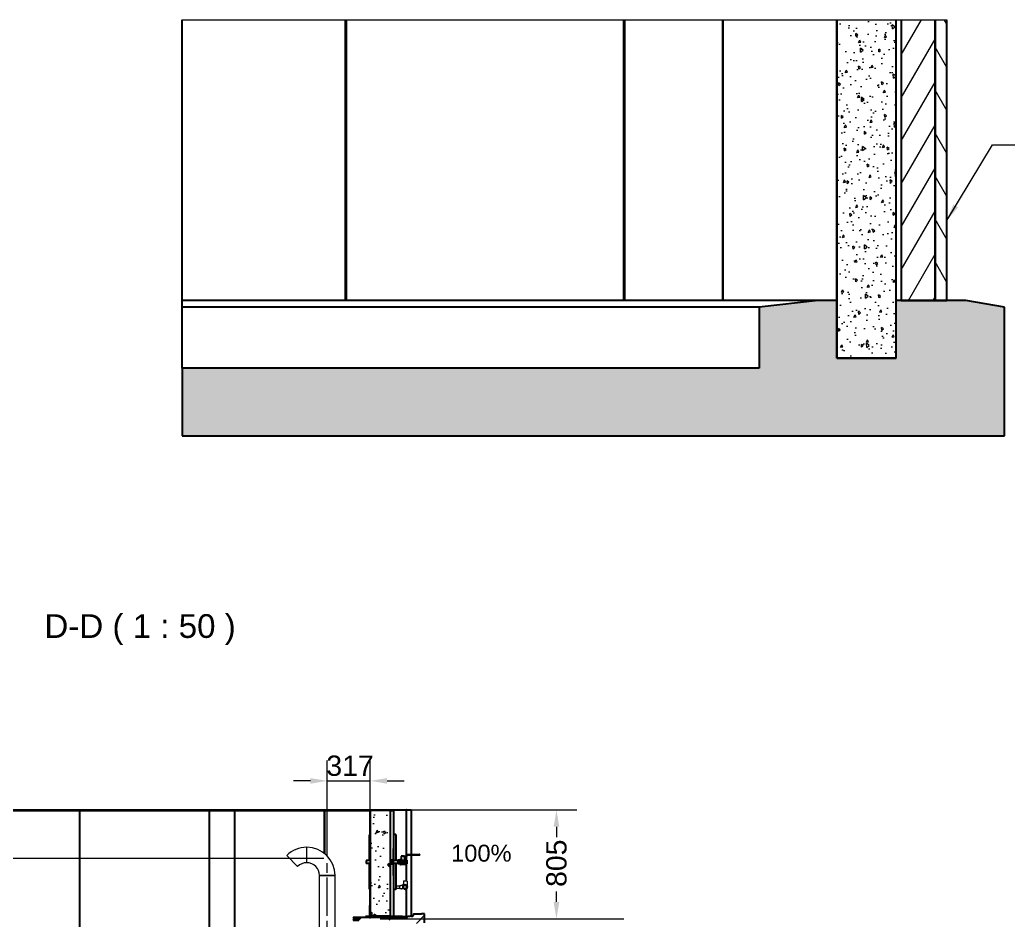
# Model space of a CAD drawing. Header units: millimetres. Extents: x -4172 to 126100, y -2 to 142133.
# Drawn here: x 14380 to 28976, y 23876 to 37175 of the extents above; entities that cross this region are included whole.
import ezdxf

# ---------------------------------------------------------------- set-up
doc = ezdxf.new("R2010")
doc.units = ezdxf.units.MM
doc.header["$LTSCALE"] = 100
doc.linetypes.add('CHAIN', pattern=[0.3543, 0.2362, -0.0295, 0.0591, -0.0295])
for name, color, linetype, lineweight in [('Centerline', 7, 'Continuous', 18), ('Dimension', 7, 'Continuous', 18), ('Hatch', 7, 'Continuous', 18), ('Sketch Geometry', 7, 'Continuous', 18), ('Symbol', 7, 'Continuous', 18), ('Visible', 7, 'Continuous', 25), ('Visible Narrow', 7, 'Continuous', 18)]:
    doc.layers.add(name, color=color, linetype=linetype, lineweight=lineweight)
doc.layers.add('P_Biomass (BM)', color=150, linetype='Continuous', lineweight=18, true_color=0x007fff)
doc.styles.add('Label Text', font='arial.ttf')
doc.styles.add('Note Text', font='arial.ttf')
doc.styles.add('Title', font='arial.ttf')
doc.dimstyles.new('Default - Method 2a$7', dxfattribs={"dimscale": 100, "dimtxt": 3, "dimasz": 2.5, "dimexe": 3, "dimexo": 0.5, "dimgap": 0.7, "dimtad": 0, "dimtoh": 1, "dimdec": 1, "dimrnd": 1e-08, "dimtxsty": 'Title', "dimcen": 0.09, "dimdle": 10, "dimclrd": 256, "dimclre": 256, "dimclrt": 7, "dimazin": 2, "dimtfac": 0.833333, "dimtdec": 1, "dimtmove": 0, "dimatfit": 3, "dimfxl": 1, "dimtolj": 1, "dimlwd": -1, "dimlwe": -1, "dimarcsym": 0})
doc.dimstyles.new('Default - Method 2b', dxfattribs={"dimscale": 100, "dimtxt": 3, "dimasz": 2.5, "dimexe": 3, "dimexo": 0.5, "dimgap": 0.7, "dimtad": 0, "dimtoh": 1, "dimdec": 1, "dimrnd": 1e-08, "dimtxsty": 'Title', "dimcen": 0.09, "dimdle": 10, "dimclrd": 256, "dimclre": 256, "dimclrt": 7, "dimadec": 0, "dimazin": 2, "dimtfac": 0.833333, "dimtdec": 1, "dimtmove": 0, "dimatfit": 3, "dimfxl": 1, "dimtolj": 1, "dimlwd": -1, "dimlwe": -1, "dimarcsym": 0})
pattern_1 = [(60, (0, 0), (-274.963, 158.75), [])]
pattern_2 = [(120.0002, (0, 0), (-274.9626, -158.7508), [])]

# ---------------------------------------------------------------- blocks, each defined once
blk = doc.blocks.new('*D62')
at = {"layer": 'Defpoints', "color": 0, "transparency": 16777216}
for p in [(19555, 25934), (18921, 24786), (19555, 23851)]:
    blk.add_point(p, dxfattribs=at)
at = {"layer": 'Dimension', "transparency": 16777216}
for p, q in [((18921, 24836), (18921, 26234)), ((19555, 23901), (19555, 26234)), ((18671, 25934), (18421, 25934)), ((18921, 25934), (19555, 25934)), ((19805, 25934), (20055, 25934))]:
    blk.add_line(p, q, dxfattribs=at)
for points in [[(18671, 25975), (18671, 25892), (18921, 25934)], [(19805, 25975), (19805, 25892), (19555, 25934)]]:
    blk.add_solid(points, dxfattribs=at)
at = {"layer": 'Dimension', "color": 7, "transparency": 16777216, "insert": (18907, 26004), "char_height": 300, "attachment_point": 7, "style": 'Title'}
blk.add_mtext('\\A1;317', dxfattribs=at)
blk = doc.blocks.new('*D96')
at = {"layer": 'Defpoints', "color": 0, "transparency": 16777216}
for p in [(9770, 24786), (18921, 24786), (18423, 14536)]:
    blk.add_point(p, dxfattribs=at)
at = {"layer": 'Dimension', "transparency": 16777216}
for p, q in [((18871, 24786), (9470, 24786)), ((9770, 24536), (9770, 20180)), ((9770, 14786), (9770, 19142)), ((18373, 14536), (9470, 14536))]:
    blk.add_line(p, q, dxfattribs=at)
for points in [[(9728, 24536), (9812, 24536), (9770, 24786)], [(9728, 14786), (9812, 14786), (9770, 14536)]]:
    blk.add_solid(points, dxfattribs=at)
at = {"layer": 'Dimension', "color": 7, "transparency": 16777216, "insert": (9923, 19212), "char_height": 300, "attachment_point": 7, "rotation": 90, "style": 'Title'}
blk.add_mtext('\\A1;5125', dxfattribs=at)
blk = doc.blocks.new('*D117')
at = {"layer": 'Defpoints', "color": 0, "transparency": 16777216}
for p in [(20087, 25506), (22305, 23896), (22305, 23896)]:
    blk.add_point(p, dxfattribs=at)
at = {"layer": 'Dimension', "transparency": 16777216}
for p, q in [((20137, 25506), (22605, 25506)), ((22305, 25256), (22305, 25104)), ((22305, 24146), (22305, 24298))]:
    blk.add_line(p, q, dxfattribs=at)
for points in [[(22263, 25256), (22347, 25256), (22305, 25506)], [(22263, 24146), (22347, 24146), (22305, 23896)]]:
    blk.add_solid(points, dxfattribs=at)
at = {"layer": 'Dimension', "color": 7, "transparency": 16777216, "insert": (22458, 24368), "char_height": 300, "attachment_point": 7, "rotation": 90, "style": 'Title'}
blk.add_mtext('\\A1;805', dxfattribs=at)

msp = doc.modelspace()

# ---------------------------------------------------------------- hatches: boundary and pattern name
at = {"layer": 'Hatch'}
h = msp.add_hatch(dxfattribs=at)
h.set_pattern_fill('AR-CONC', color=256, scale=53.832768, angle=45, style=0)
h.set_pattern_definition([(95, (0, 0), (296.9157, 249.1419), [40.3746, -444.1203]), (40, (0, 0), (-339.1422, 233.5094), [32.2997, -355.2963]), (145.4514, (24.74, 20.76), (-42.2265, 482.6513), [34.313, -377.4442]), (91.1842, (-76.13, 76.13), (469.2567, 343.245), [60.562, -666.1805]), (141.6356, (-37, 104.73), (-15.0194, 726.587), [51.47, -566.167]), (36.1842, (-76.13, 76.13), (-15.019, 726.587), [48.4495, -532.9444]), (66, (-19.03, 95.16), (380.4747, 73.9568), [40.3746, -444.1203]), (11, (-19.03, 95.16), (-183.413, 368.6513), [32.2997, -355.2963]), (116.4514, (12.67, 101.33), (197.0618, 442.608), [34.313, -377.4442]), (82.5, (0, 0), (-122.08905, 131.34647), [0, -350.9896, 0, -360.6795, 0, -356.6421]), (52.5, (0, 0), (-49.9961, 250.2736), [0, -205.6412, 0, -342.9147, 0, -135.9277]), (12.5, (-84.89, -84.89), (211.7879, 194.61663), [0, -134.5819, 0, -419.8956, 0, -557.1692]), (2.5, (-122.95, -122.95), (183.8873, 260.0983), [0, -174.9565, 0, -278.8537, 0, -395.6708])])
h.paths.add_polyline_path([(26446.04, 37174.67), (27321.04, 37174.67), (27321.04, 33028.72), (27321.04, 32178.72), (26446.04, 32178.72), (26446.04, 33028.72)])
h = msp.add_hatch(dxfattribs=at)
h.set_pattern_fill('ANSI31', color=256, scale=2540, angle=14.999978, style=0)
h.set_pattern_definition(pattern_1)
h.paths.add_polyline_path([(27396.57, 37174.67), (27896.57, 37174.67), (27896.57, 33028.72), (27396.57, 33028.72)])
h = msp.add_hatch(dxfattribs=at)
h.set_pattern_fill('ANSI31', color=256, scale=2540, angle=75.000175, style=0)
h.set_pattern_definition(pattern_2)
h.paths.add_polyline_path([(27896.57, 37174.67), (27896.57, 33028.72), (28029.84, 33028.72), (28036.62, 33028.72), (28066.11, 33028.72), (28068.37, 33028.72), (28071.57, 33028.72), (28071.57, 37174.67)])
h = msp.add_hatch(dxfattribs=at)
h.set_pattern_fill('AR-CONC', color=256, scale=53.832768, angle=135.00021, style=0)
h.set_pattern_definition([(185.0002, (0, 0), (-249.143, 296.9148), [40.3746, -444.1203]), (130.0002, (0, 0), (-233.508, -339.143), [32.2997, -355.2963]), (235.4517, (-20.76, 24.74), (-482.651, -42.2283), [34.313, -377.4442]), (181.1844, (-76.13, -76.13), (-343.247, 469.2554), [60.562, -666.1805]), (231.6358, (-104.73, -37), (-726.587, -15.022), [51.47, -566.167]), (126.1844, (-76.13, -76.13), (-726.587, -15.022), [48.4495, -532.9444]), (156.0002, (-95.16, -19.03), (-73.9582, 380.4744), [40.3746, -444.1203]), (101.0002, (-95.16, -19.03), (-368.6507, -183.4142), [32.2997, -355.2963]), (206.4517, (-101.33, 12.67), (-442.609, 197.0602), [34.313, -377.4442]), (172.5002, (0, 0), (-131.34602, -122.08953), [0, -350.9896, 0, -360.6795, 0, -356.6421]), (142.5002, (0, 0), (-250.27344, -49.997), [0, -205.6412, 0, -342.9147, 0, -135.9277]), (102.5002, (84.89, -84.89), (-194.6174, 211.78718), [0, -134.5819, 0, -419.8956, 0, -557.1692]), (92.5002, (122.95, -122.95), (-260.099, 183.8864), [0, -174.9565, 0, -278.8537, 0, -395.6708])])
h.paths.add_polyline_path([(16780.54, 32028.72), (16780.54, 31028.72), (28921.57, 31028.72), (28921.57, 32928.72), (28351.59, 33028.72), (28071.57, 33028.72), (27896.57, 33028.72), (27396.57, 33028.72), (27321.04, 33028.72), (27321.04, 32178.72), (26446.04, 32178.72), (26446.04, 33028.72), (26171.57, 33028.72), (25296.57, 32928.72), (25296.57, 32028.72)])
h = msp.add_hatch(dxfattribs=at)
h.set_pattern_fill('AR-CONC', color=256, scale=53.832768, angle=48.278803, style=0)
h.set_pattern_definition([(98.2788, (0, 0), (282.18, 265.716), [40.3746, -444.1203]), (43.2788, (0, 0), (-351.9426, 213.73), [32.2997, -355.2963]), (148.7302, (23.5, 22.14), (-69.7625, 479.446), [34.313, -377.444]), (94.463, (-80.36, 71.65), (448.857, 369.522), [60.562, -666.18]), (144.9144, (-42.96, 102.45), (-56.552, 724.539), [51.47, -566.167]), (39.463, (-80.36, 71.65), (-56.552, 724.539), [48.45, -532.944]), (69.2788, (-24.44, 93.92), (375.622, 95.597), [40.3746, -444.1203]), (14.2788, (-24.44, 93.9), (-204.1975, 357.5576), [32.2997, -355.2963]), (119.7302, (6.86, 101.9), (171.4244, 453.1545), [34.313, -377.444]), (85.7788, (0, 0), (-129.4015, 124.1486), [0, -350.9896, 0, -360.6795, 0, -356.6421]), (55.7788, (0, 0), (-64.2286, 247.0044), [0, -205.6412, 0, -342.9147, 0, -135.9277]), (15.7788, (-79.89, -89.6), (200.3102, 206.4112), [0, -134.582, 0, -419.8956, 0, -557.1692]), (5.7788, (-115.72, -129.78), (168.71, 270.19), [0, -174.9565, 0, -278.8537, 0, -395.6708])])
h.paths.add_polyline_path([(19555.29, 23940.84), (19852.02, 23940.84), (19852.02, 25495.84), (19555.29, 25495.84)])
h = msp.add_hatch(dxfattribs=at)
h.set_pattern_fill('ANSI31', color=256, scale=2540, angle=14.999978, style=0)
h.set_pattern_definition(pattern_1)
h.paths.add_polyline_path([(19543.29, 23929.84), (19555.29, 23929.84), (19555.29, 23940.84), (19555.29, 24095.84), (19543.29, 24095.84)])
h = msp.add_hatch(dxfattribs=at)
h.set_pattern_fill('ANSI31', color=256, scale=2540, style=0)
h.set_pattern_definition([(45, (0, 0), (-224.5064, 224.5064), [])])
edge = h.paths.add_edge_path()
edge.add_line((20266.07, 23818.84), (20266.07, 23820.84))
edge.add_line((20266.07, 23820.84), (20279.29, 23820.84))
edge.add_line((20279.29, 23820.84), (20279.29, 23818.84))
edge.add_line((20279.29, 23818.84), (20305.29, 23818.84))
edge.add_line((20305.29, 23818.84), (20305.29, 23820.84))
edge.add_line((20305.29, 23820.84), (20309.38, 23820.84))
edge.add_line((20309.38, 23820.84), (20309.38, 23845.84))
edge.add_line((20309.38, 23845.84), (20310.69, 23845.84))
edge.add_line((20310.69, 23845.84), (20310.69, 23818.89))
edge.add_line((20310.69, 23818.89), (20354.62, 23818.89))
edge.add_ellipse((19962.09, 23895.84), major_axis=(76.94, 392.53), ratio=1, start_angle=270, end_angle=272.46777)
edge.add_line((20357.57, 23835.87), (20356.4, 23835.84))
edge.add_ellipse((19157.9, 23895.84), major_axis=(60, 1198.5), ratio=1, start_angle=270, end_angle=275.731968)
edge.add_line((20356.4, 23955.84), (20357.57, 23955.81))
edge.add_ellipse((19962.09, 23895.84), major_axis=(395.48, 59.97), ratio=1, start_angle=0, end_angle=2.46777)
edge.add_line((20354.62, 23972.78), (20310.69, 23972.78))
edge.add_line((20310.69, 23972.78), (20310.69, 23966.83))
edge.add_line((20310.69, 23966.83), (20200.33, 23965.86))
edge.add_ellipse((20200.41, 23956.86), major_axis=(-0.08, 9), ratio=1, start_angle=0, end_angle=74.5)
edge.add_line((20191.71, 23959.19), (20186.31, 23939.01))
edge.add_ellipse((20177.61, 23941.34), major_axis=(-2.33, -8.69), ratio=1, start_angle=15, end_angle=90, ccw=False)
edge.add_line((20177.61, 23932.34), (20164.26, 23932.34))
edge.add_line((20164.26, 23932.34), (20153.96, 23936.09))
edge.add_line((20153.96, 23936.09), (20145.69, 23936.09))
edge.add_line((20145.69, 23936.09), (20145.69, 23931.84))
edge.add_line((20145.69, 23931.84), (20110.29, 23931.84))
edge.add_line((20110.29, 23931.84), (20110.29, 23927.54))
edge.add_line((20110.29, 23927.54), (20105.29, 23927.54))
edge.add_line((20105.29, 23927.54), (20105.29, 23922.15))
edge.add_line((20105.29, 23922.15), (20104.29, 23920.69))
edge.add_ellipse((20102.31, 23922.04), major_axis=(-1.35, -1.98), ratio=1, start_angle=64.08511, end_angle=90, ccw=False)
edge.add_ellipse((20102.31, 23922.04), major_axis=(-2.08, -1.19), ratio=1, start_angle=30.434876, end_angle=90, ccw=False)
edge.add_ellipse((20102.31, 23922.04), major_axis=(-2.08, 1.19), ratio=1, start_angle=89.782562, end_angle=90, ccw=False)
edge.add_line((20101.11, 23919.96), (20097.09, 23922.28))
edge.add_line((20097.09, 23922.28), (20088.74, 23922.28))
edge.add_line((20088.74, 23922.28), (20072.69, 23922.28))
edge.add_line((20072.69, 23922.28), (20070.37, 23919.95))
edge.add_line((20070.37, 23919.95), (20067.55, 23917.14))
edge.add_line((20067.55, 23917.14), (19385.29, 23917.14))
edge.add_line((19385.29, 23917.14), (19385.29, 23914.44))
edge.add_line((19385.29, 23914.44), (19305.29, 23914.44))
edge.add_line((19305.29, 23914.44), (19305.29, 23904.44))
edge.add_line((19305.29, 23904.44), (19385.29, 23904.44))
edge.add_line((19385.29, 23904.44), (19385.29, 23887.24))
edge.add_line((19385.29, 23887.24), (19305.29, 23887.24))
edge.add_line((19305.29, 23887.24), (19305.29, 23877.24))
edge.add_line((19305.29, 23877.24), (19385.29, 23877.24))
edge.add_line((19385.29, 23877.24), (19385.29, 23874.54))
edge.add_line((19385.29, 23874.54), (20067.55, 23874.54))
edge.add_line((20067.55, 23874.54), (20070.37, 23871.72))
edge.add_line((20070.37, 23871.72), (20072.69, 23869.4))
edge.add_line((20072.69, 23869.4), (20088.74, 23869.4))
edge.add_line((20088.74, 23869.4), (20097.09, 23869.4))
edge.add_line((20097.09, 23869.4), (20101.11, 23871.72))
edge.add_ellipse((20102.31, 23869.64), major_axis=(-1.2, 2.08), ratio=1, start_angle=359.782562, end_angle=360, ccw=False)
edge.add_ellipse((20102.31, 23869.64), major_axis=(-1.19, 2.08), ratio=1, start_angle=300.434876, end_angle=360, ccw=False)
edge.add_ellipse((20102.31, 23869.64), major_axis=(2.08, -1.19), ratio=1, start_angle=64.08511, end_angle=90, ccw=False)
edge.add_line((20104.29, 23870.99), (20105.29, 23869.52))
edge.add_line((20105.29, 23869.52), (20105.29, 23864.14))
edge.add_line((20105.29, 23864.14), (20110.29, 23864.14))
edge.add_line((20110.29, 23864.14), (20110.29, 23859.84))
edge.add_line((20110.29, 23859.84), (20145.69, 23859.84))
edge.add_line((20145.69, 23859.84), (20145.69, 23850.24))
edge.add_ellipse((20152.69, 23850.24), major_axis=(-7, 0), ratio=1, start_angle=0, end_angle=90)
edge.add_line((20152.69, 23843.24), (20164.29, 23843.24))
edge.add_line((20164.29, 23843.24), (20168.68, 23843.24))
edge.add_line((20168.68, 23843.24), (20168.68, 23853.24))
edge.add_line((20168.68, 23853.24), (20177.91, 23853.24))
edge.add_line((20177.91, 23853.24), (20177.91, 23843.24))
edge.add_line((20177.91, 23843.24), (20182.29, 23843.24))
edge.add_line((20182.29, 23843.24), (20196.16, 23843.24))
edge.add_line((20196.16, 23843.24), (20196.16, 23845.84))
edge.add_line((20196.16, 23845.84), (20236.6, 23845.84))
edge.add_line((20236.6, 23845.84), (20236.6, 23820.84))
edge.add_line((20236.6, 23820.84), (20244.51, 23820.84))
edge.add_line((20244.51, 23820.84), (20244.51, 23818.84))
edge.add_line((20244.51, 23818.84), (20266.07, 23818.84))
h = msp.add_hatch(dxfattribs=at)
h.set_pattern_fill('ANSI31', color=256, scale=2540, angle=75.000175, style=0)
h.set_pattern_definition(pattern_2)
h.paths.add_polyline_path([(19483.29, 23925.54), (20033.29, 23925.54), (20033.29, 23927.64), (20033.29, 23929.54), (19483.29, 23929.54)])
h = msp.add_hatch(dxfattribs=at)
h.set_pattern_fill('ANSI31', color=256, scale=2540, angle=-14.999978, style=0)
h.set_pattern_definition([(30, (0, 0), (-158.75, 274.963), [])])
h.paths.add_polyline_path([(20033.29, 23919.95), (20070.37, 23919.95), (20088.74, 23919.95), (20101.12, 23919.95), (20103.5, 23919.95), (20105.29, 23919.95), (20105.29, 23922.15), (20105.29, 23927.54), (20105.29, 23927.64), (20033.29, 23927.64), (20033.29, 23925.54)])

# ---------------------------------------------------------------- linework, layer by layer
at = {"layer": 'Centerline', "linetype": 'CHAIN', "ltscale": 23.990969}
msp.add_line((18921.46, 14589.84), (18921.46, 24785.84), dxfattribs=at)
at = {"layer": 'P_Biomass (BM)'}
for p, q in [((18483.33, 24669.98), (18321.68, 24831.62)), ((18617.46, 24725.54), (18617.46, 24954.14)), ((18617.46, 24725.54), (18617.46, 24954.14)), ((19035.76, 24535.84), (18807.16, 24535.84)), ((18807.16, 23485.84), (18807.16, 24535.84)), ((18807.16, 24535.84), (19035.76, 24535.84)), ((19035.76, 23485.84), (19035.76, 24535.84)), ((19933.8, 24383.84), (19993.8, 24383.84)), ((19993.8, 24344.34), (19993.8, 24387.34)), ((19993.8, 24387.34), (20007.2, 24387.34)), ((20020.8, 24387.34), (20037.8, 24387.34)), ((20045.8, 24401.84), (20035.3, 24401.84)), ((20035.3, 24387.34), (20035.3, 24401.84)), ((20037.8, 24344.34), (20037.8, 24387.34)), ((20044.28, 24383.83), (20037.8, 24387.34)), ((20043.87, 24385.84), (20040.57, 24385.84)), ((20073.22, 24383.84), (20044.26, 24383.84)), ((20045.8, 24401.84), (20047.8, 24401.84)), ((20099.8, 24453.84), (20047.8, 24453.84)), ((20047.8, 24453.84), (20047.8, 24393.21)), ((20047.8, 24393.21), (20050.42, 24393.21)), ((20051.8, 24453.84), (20051.8, 24459.47)), ((20097.19, 24393.21), (20099.8, 24393.21)), ((20099.8, 24453.84), (20099.8, 24393.21)), ((20099.8, 24401.84), (20101.8, 24401.84)), ((20109.01, 24401.84), (20101.8, 24401.84)), ((20109.01, 24385.84), (20103.73, 24385.84)), ((20107.72, 24377.9), (20107.8, 24377.9)), ((20107.8, 24377.9), (20107.8, 24377.67)), ((19933.8, 24347.84), (19993.8, 24347.84)), ((19993.8, 24344.34), (20007.2, 24344.34)), ((20020.8, 24344.34), (20037.8, 24344.34)), ((20044.28, 24347.85), (20037.8, 24344.34)), ((20044.26, 24347.84), (20073.22, 24347.84)), ((20107.72, 24353.78), (20107.8, 24353.78)), ((20107.8, 24354.01), (20107.8, 24353.78))]:
    msp.add_line(p, q, dxfattribs=at)
for centre, radius, start, end in [((18617.46, 24535.84), 418.3, 90, 135), ((18617.46, 24535.84), 418.3, 0, 90), ((18617.46, 24535.84), 189.7, 90, 135), ((18617.46, 24535.84), 189.7, 0, 90), ((20007.2, 24387.84), 0.5, 270, 342.653652), ((20014, 24385.71), 6.62, 17.346348, 162.653652), ((20020.8, 24387.84), 0.5, 197.346348, 270), ((20073.8, 24365.84), 36, 211.241822, 148.758178), ((20073.81, 24365.82), 33.27, 123.960454, 132.868293), ((20073.8, 24365.84), 28.5, 219.166711, 140.833289), ((20073.8, 24365.84), 26.5, 222.784695, 137.215305), ((20073.8, 24365.84), 21.5, 236.846592, 123.153408), ((20073.79, 24365.82), 33.27, 63.960453, 72.868293), ((20007.2, 24343.84), 0.5, 17.346348, 90), ((20014, 24345.96), 6.62, 197.346348, 342.653652), ((20020.8, 24343.84), 0.5, 90, 162.653652), ((20073.81, 24365.85), 33.27, 243.960453, 252.868293), ((20073.79, 24365.85), 33.27, 303.960453, 312.868293)]:
    msp.add_arc(centre, radius, start, end, dxfattribs=at)
for points, knots in [([(20044.28, 24383.83), (20044.29, 24383.82), (20044.29, 24383.82), (20044.43, 24383.69), (20044.55, 24383.16), (20044.77, 24381.3), (20044.87, 24379.98), (20045.03, 24376.7), (20045.09, 24374.76), (20045.18, 24370.47), (20045.2, 24368.17), (20045.2, 24365.84)], [-1.39257574, -1.39257574, -1.39257574, -1.39257574, -1.37247391, -1.37247391, -1.03554171, -1.03554171, -0.69447124, -0.69447124, -0.34920521, -0.34920521, 0, 0, 0, 0]), ([(20091.29, 24365.84), (20091.29, 24367.83), (20090.96, 24369.81), (20089.67, 24373.53), (20088.74, 24375.26), (20086.1, 24378.69), (20084.28, 24380.27), (20080.13, 24382.64), (20077.83, 24383.41), (20074.71, 24383.79), (20073.96, 24383.84), (20073.22, 24383.84)], [-5.69285379, -5.69285379, -5.69285379, -5.69285379, -5.39407316, -5.39407316, -5.10167857, -5.10167857, -4.74348592, -4.74348592, -4.3836098, -4.3836098, -4.27134889, -4.27134889, -4.27134889, -4.27134889]), ([(20045.2, 24365.84), (20045.2, 24363.85), (20045.18, 24361.87), (20045.12, 24358.14), (20045.08, 24356.42), (20044.94, 24352.98), (20044.85, 24351.4), (20044.63, 24349.03), (20044.51, 24348.27), (20044.34, 24347.91), (20044.31, 24347.86), (20044.28, 24347.85)], [-5.69285379, -5.69285379, -5.69285379, -5.69285379, -5.39407316, -5.39407316, -5.10167857, -5.10167857, -4.74348592, -4.74348592, -4.3836098, -4.3836098, -4.30056251, -4.30056251, -4.30056251, -4.30056251]), ([(20073.22, 24347.84), (20073.55, 24347.84), (20073.87, 24347.85), (20076.44, 24347.99), (20078.64, 24348.52), (20082.76, 24350.38), (20084.63, 24351.69), (20087.82, 24354.98), (20089.09, 24356.92), (20090.84, 24361.2), (20091.29, 24363.51), (20091.29, 24365.84)], [-1.4217242, -1.4217242, -1.4217242, -1.4217242, -1.37247391, -1.37247391, -1.03554171, -1.03554171, -0.69447124, -0.69447124, -0.34920521, -0.34920521, 0, 0, 0, 0]), ([(20106.97, 24368.13), (20106.91, 24368.95), (20106.83, 24369.75), (20106.58, 24371.46), (20106.42, 24372.36), (20106.22, 24373.24)], [5.837200275, 5.837200275, 5.837200275, 5.837200275, 5.952759921, 5.952759921, 6.084296133, 6.084296133, 6.084296133, 6.084296133])]:
    msp.add_open_spline(points, degree=3, knots=knots, dxfattribs=at)
for points, weights in [([(20048.66, 24383.84), (20049.87, 24386.91), (20051.18, 24390.21)], [1.79568848117, 1.77243484901, 1.7295528928]), ([(20055.23, 24393.42), (20069.41, 24395.51), (20083.59, 24397.61)], [1.7295528928, 1.91692112286, 1.7295528928]), ([(20106.22, 24373.24), (20097.31, 24384.48), (20088.4, 24395.71)], [1.7295528928, 1.91692112286, 1.7295528928]), ([(20049.79, 24347.84), (20054.25, 24342.2), (20059.2, 24335.96)], [1.82289888955, 1.82886517907, 1.7295528928]), ([(20064.01, 24334.06), (20078.19, 24336.16), (20092.37, 24338.26)], [1.7295528928, 1.91692112286, 1.7295528928]), ([(20096.42, 24341.47), (20101.7, 24354.8), (20106.97, 24368.13)], [1.7295528928, 1.91692112286, 1.7295528928])]:
    msp.add_rational_spline(points, weights, degree=2, dxfattribs=at)
at = {"layer": 'Sketch Geometry'}
msp.add_line((19699.55, 23895.84), (23299.55, 23895.84), dxfattribs=at)
at = {"layer": 'Visible'}
for p, q in [((16780.54, 33028.72), (16780.54, 37174.67)), ((19191.11, 33028.72), (19191.11, 37174.67)), ((19205.04, 33028.72), (19205.04, 37174.67)), ((23302.08, 33028.72), (23302.08, 37174.67)), ((23312.91, 33028.72), (23312.91, 37174.67)), ((24760.25, 33028.72), (24760.25, 37174.67)), ((24766.06, 33028.72), (24766.06, 37174.67)), ((26443.62, 33028.72), (26443.62, 37174.67)), ((26446.04, 37174.67), (26446.04, 32178.72)), ((27321.04, 32178.72), (27321.04, 37174.67)), ((27396.57, 37174.67), (27396.57, 33028.72)), ((27896.57, 33028.72), (27896.57, 37174.67)), ((27896.57, 37174.67), (27896.57, 33028.72)), ((28071.57, 33028.72), (28071.57, 37174.67)), ((26171.57, 33028.72), (16780.54, 33028.72)), ((26171.57, 33028.72), (25296.57, 32928.72)), ((26446.04, 33028.72), (26171.57, 33028.72)), ((26446.04, 32178.72), (26446.04, 33028.72)), ((28351.59, 33028.72), (27321.04, 33028.72)), ((27321.04, 32178.72), (27321.04, 33028.72)), ((27396.57, 33028.72), (27896.57, 33028.72)), ((27896.57, 33028.72), (28071.57, 33028.72)), ((28921.57, 32928.72), (28351.59, 33028.72)), ((16780.54, 32028.72), (16780.54, 32928.72)), ((25296.57, 32928.72), (16780.54, 32928.72)), ((25296.57, 32928.72), (25296.57, 32028.72)), ((28921.57, 31028.72), (28921.57, 32928.72)), ((26446.04, 32178.72), (27321.04, 32178.72)), ((27321.04, 32178.72), (26446.04, 32178.72)), ((16780.54, 32028.72), (16780.54, 31028.72)), ((25296.57, 32028.72), (16780.54, 32028.72)), ((16780.54, 31028.72), (28921.57, 31028.72)), ((12292.46, 25505.84), (19886.43, 25505.84)), ((13087.68, 25495.84), (15267.85, 25495.84)), ((15267.85, 25495.84), (17181.92, 25495.84)), ((15267.85, 15892.16), (15267.85, 25495.84)), ((17181.92, 13752.13), (17181.92, 25495.84)), ((17181.92, 25495.84), (17551.06, 25495.84)), ((17551.06, 25495.84), (17555.77, 25495.84)), ((17555.77, 25495.84), (18880.43, 25495.84)), ((17555.77, 14120.39), (17555.77, 25495.84)), ((18880.43, 24861.14), (18880.43, 25495.84)), ((18880.43, 25495.84), (18883.3, 25495.84)), ((18883.3, 25495.84), (19554.33, 25495.84)), ((18883.3, 24858.8), (18883.3, 25495.84)), ((19554.33, 25135.84), (19554.33, 25495.84)), ((19554.33, 25495.84), (19555.29, 25495.84)), ((19852.02, 25495.84), (19555.29, 25495.84)), ((19555.29, 25495.84), (19555.29, 23940.84)), ((19852.02, 25495.84), (19905.29, 25495.84)), ((19852.02, 23940.84), (19852.02, 25495.84)), ((19886.43, 25505.84), (20086.88, 25505.84)), ((19886.43, 25495.84), (19886.43, 25505.84)), ((19905.29, 24757.14), (19905.29, 25495.84)), ((20086.88, 25505.84), (20086.88, 24830.81)), ((20088.74, 25505.84), (20086.88, 25505.84)), ((20088.74, 24831), (20088.74, 25505.84)), ((20088.74, 25505.84), (20158.62, 25505.84)), ((20158.62, 25505.84), (20158.62, 24849.04)), ((19543.8, 24757.14), (19543.8, 25135.84)), ((19543.8, 25135.84), (19555.29, 25135.84)), ((19933.8, 25142.24), (19905.29, 25142.24)), ((19933.8, 25142.24), (19933.8, 24757.14)), ((19894.96, 24935.84), (19894.96, 24535.84)), ((19900.96, 24935.84), (19894.96, 24935.84)), ((19900.96, 24535.84), (19900.96, 24935.84)), ((20061.76, 24823.84), (20009.76, 24823.84)), ((20009.76, 24823.84), (20009.76, 24769.84)), ((20061.76, 24823.84), (20061.76, 24806.04)), ((20066.69, 24810.62), (20087.91, 24831.84)), ((20097.81, 24821.94), (20076.59, 24800.72)), ((20097.81, 24821.94), (20087.91, 24831.84)), ((20090.74, 24829.01), (20107.76, 24846.04)), ((20094.98, 24824.77), (20110.25, 24840.04)), ((20107.76, 24846.04), (20116.74, 24846.04)), ((20110.25, 24840.04), (20116.74, 24840.04)), ((20116.74, 24849.04), (20281.76, 24849.04)), ((20116.74, 24837.04), (20116.74, 24849.04)), ((20281.76, 24837.04), (20116.74, 24837.04)), ((20158.62, 24837.04), (20158.62, 23934.39)), ((20281.76, 24849.04), (20281.76, 24837.04)), ((20285.46, 24849.04), (20281.76, 24849.04)), ((20285.46, 24837.04), (20281.76, 24837.04)), ((20285.46, 24837.04), (20285.46, 24849.04)), ((19494.96, 24757.14), (19494.96, 24714.54)), ((19522.96, 24757.14), (19494.96, 24757.14)), ((19522.96, 24714.54), (19494.96, 24714.54)), ((19555.29, 24757.14), (19522.96, 24757.14)), ((19555.29, 24714.54), (19522.96, 24714.54)), ((19543.8, 24335.84), (19543.8, 24714.54)), ((19894.96, 24757.14), (19873.72, 24757.14)), ((19894.96, 24714.54), (19873.72, 24714.54)), ((19966.96, 24757.14), (19900.96, 24757.14)), ((19966.96, 24714.54), (19900.96, 24714.54)), ((19905.29, 23929.54), (19905.29, 24714.54)), ((19933.8, 24714.54), (19933.8, 24329.44)), ((19966.96, 24748.34), (19966.96, 24760.84)), ((19969.2, 24760.84), (19966.96, 24760.84)), ((19966.96, 24723.34), (19966.96, 24748.34)), ((19966.96, 24710.84), (19966.96, 24723.34)), ((19966.96, 24710.84), (19969.2, 24710.84)), ((19990.96, 24760.84), (19969.2, 24760.84)), ((19990.96, 24735.84), (19969.2, 24735.84)), ((19990.96, 24710.84), (19969.2, 24710.84)), ((19990.96, 24699.84), (19990.96, 24771.84)), ((19990.96, 24771.84), (20003.76, 24771.84)), ((19990.96, 24699.84), (20003.76, 24699.84)), ((20003.76, 24699.84), (20003.76, 24771.84)), ((20003.76, 24769.84), (20009.76, 24769.84)), ((20003.76, 24701.84), (20073.56, 24701.84)), ((20063.2, 24747.9), (20014.48, 24747.9)), ((20014.48, 24747.9), (20014.48, 24735.84)), ((20014.48, 24735.84), (20014.48, 24723.78)), ((20014.48, 24723.78), (20063.2, 24723.78)), ((20019.36, 24763.21), (20052.17, 24763.21)), ((20073.56, 24771.84), (20052.56, 24771.84)), ((20052.56, 24755.84), (20052.56, 24771.84)), ((20073.56, 24755.84), (20052.56, 24755.84)), ((20054.53, 24806.04), (20065.28, 24806.04)), ((20054.53, 24806.04), (20054.53, 24800.04)), ((20054.53, 24800.04), (20065.28, 24800.04)), ((20066.08, 24785.04), (20061.28, 24785.04)), ((20061.28, 24785.04), (20061.28, 24775.5)), ((20061.28, 24775.5), (20066.08, 24776.63)), ((20061.76, 24800.04), (20061.76, 24785.04)), ((20061.76, 24775.62), (20061.76, 24771.84)), ((20063.2, 24735.84), (20063.2, 24747.9)), ((20063.2, 24723.78), (20063.2, 24735.84)), ((20073.76, 24803.55), (20066.08, 24795.87)), ((20066.08, 24776.23), (20066.08, 24795.87)), ((20070.08, 24776.23), (20066.08, 24776.23)), ((20066.69, 24810.62), (20076.59, 24800.72)), ((20076.59, 24800.72), (20070.08, 24794.21)), ((20070.08, 24794.21), (20070.08, 24776.23)), ((20070.87, 24785.04), (20070.08, 24785.04)), ((20070.08, 24777.56), (20070.87, 24777.75)), ((20070.87, 24777.75), (20070.87, 24785.04)), ((20073.56, 24755.84), (20073.56, 24771.84)), ((20073.56, 24760.84), (20095.33, 24760.84)), ((20073.56, 24755.84), (20073.56, 24701.84)), ((20073.56, 24735.84), (20095.33, 24735.84)), ((20073.56, 24710.84), (20095.33, 24710.84)), ((20086.88, 24811.01), (20086.88, 24760.84)), ((20086.88, 24710.84), (20086.88, 24459.25)), ((20088.74, 24760.84), (20088.74, 24812.87)), ((20088.74, 24453.84), (20088.74, 24710.84)), ((20097.56, 24760.84), (20095.33, 24760.84)), ((20095.33, 24710.84), (20097.56, 24710.84)), ((20097.56, 24748.34), (20097.56, 24760.84)), ((20097.56, 24723.34), (20097.56, 24748.34)), ((20097.56, 24710.84), (20097.56, 24723.34)), ((19900.96, 24535.84), (19894.96, 24535.84)), ((19543.8, 24335.84), (19555.29, 24335.84)), ((19554.33, 24095.84), (19554.33, 24335.84)), ((19933.8, 24329.44), (19905.29, 24329.44)), ((20086.88, 24332.3), (20086.88, 23927.64)), ((20088.74, 23927.64), (20088.74, 24333.08)), ((19555.29, 24095.84), (19543.29, 24095.84)), ((19543.29, 24095.84), (19543.29, 23929.84)), ((19555.29, 23929.84), (19555.29, 24095.84)), ((19555.29, 23940.84), (19852.02, 23940.84)), ((20191.71, 23959.19), (20186.31, 23939.01)), ((20310.69, 23966.83), (20200.33, 23965.86)), ((20354.62, 23972.78), (20310.69, 23972.78)), ((20310.69, 23972.78), (20310.69, 23966.83)), ((20356.4, 23955.84), (20357.57, 23955.81)), ((20357.57, 23923.98), (20357.57, 23955.81)), ((19385.29, 23914.44), (19305.29, 23914.44)), ((19305.29, 23914.44), (19305.29, 23904.44)), ((19305.29, 23904.44), (19385.29, 23904.44)), ((19385.29, 23887.24), (19305.29, 23887.24)), ((19305.29, 23887.24), (19305.29, 23877.24)), ((19305.29, 23877.24), (19385.29, 23877.24)), ((20067.55, 23917.14), (19385.29, 23917.14)), ((19385.29, 23917.14), (19385.29, 23914.44)), ((19385.29, 23904.44), (19385.29, 23887.24)), ((19385.29, 23877.24), (19385.29, 23874.54)), ((20033.29, 23929.54), (19483.29, 23929.54)), ((19483.29, 23929.54), (19483.29, 23925.54)), ((19483.29, 23925.54), (20033.29, 23925.54)), ((19483.29, 23917.14), (19483.29, 23925.54)), ((19543.29, 23929.84), (19555.29, 23929.84)), ((19543.29, 23929.54), (19543.29, 23929.84)), ((19555.29, 23929.84), (19555.29, 23929.54)), ((20033.29, 23925.54), (20033.29, 23929.54)), ((20105.29, 23927.64), (20033.29, 23927.64)), ((20033.29, 23927.64), (20033.29, 23919.95)), ((20033.29, 23919.95), (20105.29, 23919.95)), ((20033.29, 23917.14), (20033.29, 23919.95)), ((20072.69, 23922.28), (20067.55, 23917.14)), ((20097.09, 23922.28), (20072.69, 23922.28)), ((20101.11, 23919.96), (20097.09, 23922.28)), ((20105.29, 23922.15), (20104.29, 23920.69)), ((20105.29, 23919.95), (20105.29, 23927.64)), ((20110.29, 23927.54), (20105.29, 23927.54)), ((20105.29, 23927.54), (20105.29, 23922.15)), ((20145.69, 23931.84), (20110.29, 23931.84)), ((20110.29, 23931.84), (20110.29, 23927.54)), ((20153.96, 23936.09), (20145.69, 23936.09)), ((20145.69, 23936.09), (20145.69, 23931.84)), ((20164.26, 23932.34), (20153.96, 23936.09)), ((20177.61, 23932.34), (20164.26, 23932.34))]:
    msp.add_line(p, q, dxfattribs=at)
for centre, radius, start, end in [((20065.28, 24812.04), 6, 270, 315), ((20065.28, 24812.04), 12, 270, 315), ((20177.61, 23941.34), 9, 270, 345), ((20200.41, 23956.86), 9, 90.5, 165), ((19962.09, 23895.84), 400, 8.622775, 11.090545), ((19157.9, 23895.84), 1200, 357.134016, 2.865984), ((20102.31, 23922.04), 2.4, 240, 325.697452)]:
    msp.add_arc(centre, radius, start, end, dxfattribs=at)
for centre, major_axis, ratio, start_param, end_param in [((19874.93, 24735.84), (0, 30), 0.05728849, 5.50188719, 10.20607608), ((20032.47, 24762.55), (-29.58, -11.14), 0.248175, 2.20263735, 2.22050412), ((19852.02, 23895.84), (0, 45), 0.05728849, 5.55877281, 6.28318531)]:
    msp.add_ellipse(centre, major_axis=major_axis, ratio=ratio, start_param=start_param, end_param=end_param, dxfattribs=at)
for points, weights in [([(16780.54, 32928.72), (16780.54, 32977.41), (16780.54, 33028.72)], [1.00001194156, 1.00009545956, 1]), ([(19966.96, 24748.34), (19966.96, 24754.14), (19969.2, 24760.84)], [1.90066641994, 1.90066641994, 1.76420471066]), ([(19969.2, 24735.84), (19966.96, 24742.54), (19966.96, 24748.34)], [1.76420471066, 1.90066641994, 1.90066641994]), ([(19966.96, 24723.34), (19966.96, 24729.14), (19969.2, 24735.84)], [1.90066641994, 1.90066641994, 1.76420471066]), ([(19969.2, 24710.84), (19966.96, 24717.54), (19966.96, 24723.34)], [1.76420471066, 1.90066641994, 1.90066641994]), ([(20095.33, 24760.84), (20097.56, 24754.14), (20097.56, 24748.34)], [1.76420471066, 1.90066641994, 1.90066641994]), ([(20097.56, 24748.34), (20097.56, 24742.54), (20095.33, 24735.84)], [1.90066641994, 1.90066641994, 1.76420471066]), ([(20095.33, 24735.84), (20097.56, 24729.14), (20097.56, 24723.34)], [1.76420471066, 1.90066641994, 1.90066641994]), ([(20097.56, 24723.34), (20097.56, 24717.54), (20095.33, 24710.84)], [1.90066641994, 1.90066641994, 1.76420471066])]:
    msp.add_rational_spline(points, weights, degree=2, dxfattribs=at)
msp.add_open_spline([(20019.36, 24763.21), (20018.66, 24763.63), (20018, 24764.04), (20015.17, 24765.86), (20013.19, 24767.28), (20011.16, 24768.78), (20010.63, 24769.18), (20009.94, 24769.71), (20009.76, 24769.84), (20009.76, 24769.84)], degree=3, knots=[-3.2521151, -3.2521151, -3.2521151, -3.2521151, -3.10782041, -3.10782041, -2.59398666, -2.59398666, -2.33706978, -2.33706978, -2.08015291, -2.08015291, -2.08015291, -2.08015291], dxfattribs=at)
at = {"layer": 'Visible Narrow'}
for p, q in [((16780.54, 37174.67), (19191.11, 37174.67)), ((19191.11, 37174.67), (19205.04, 37174.67)), ((19205.04, 37174.67), (23302.08, 37174.67)), ((23302.08, 37174.67), (23312.91, 37174.67)), ((23312.91, 37174.67), (24760.25, 37174.67)), ((24760.25, 37174.67), (24766.06, 37174.67)), ((24766.06, 37174.67), (26443.62, 37174.67)), ((26443.62, 37174.67), (26446.04, 37174.67)), ((26446.04, 37174.67), (27321.04, 37174.67)), ((27321.04, 37174.67), (27396.57, 37174.67)), ((27396.57, 37174.67), (27896.57, 37174.67)), ((27896.57, 37174.67), (28071.57, 37174.67))]:
    msp.add_line(p, q, dxfattribs=at)

# ---------------------------------------------------------------- texts
at = {"layer": 'Symbol', "insert": (14744.06, 27940.11), "char_height": 350, "attachment_point": 7, "style": 'Label Text'}
msp.add_mtext('D-D ( 1 : 50 )', dxfattribs=at)
at = {"layer": 'Symbol', "insert": (20749.47, 24991.17), "char_height": 250, "width": 893.1021, "attachment_point": 1, "style": 'Note Text'}
msp.add_mtext('\\fArial|b0|i0;100%', dxfattribs=at)

# ---------------------------------------------------------------- dimensions: what is measured, and where the dimension line sits
at = {"layer": 'Dimension'}
dim = msp.add_linear_dim(base=(19555.29, 25933.8), p1=(18921.46, 24785.84), p2=(19555.29, 23850.84), dimstyle='Default - Method 2b', override={"dimgap": 0.7, "dimtad": 1, "dimtoh": 0, "dimdec": 0, "dimlfac": 0.5, "dimtol": 0, "dimlim": 0, "dimtp": 0, "dimtm": 0, "dimtdec": 1, "dimtofl": 1, "dimatfit": 1}, dxfattribs=at)
dim.commit()
dim.dimension.update_dxf_attribs({"geometry": '*D62', "text_midpoint": (19238.38, 25933.8), "dimtype": 160})
for base, p1, p2, angle, override, picture, middle in [((22305.03, 23895.84), (20086.88, 25505.84), (22305.03, 23895.84), 270, {"dimgap": 0.7, "dimtoh": 0, "dimdec": 1, "dimlfac": 0.5, "dimse2": 1, "dimtol": 0, "dimlim": 0, "dimtp": 0, "dimtm": 0, "dimtdec": 1, "dimtofl": 0, "dimatfit": 1}, '*D117', (22305.03, 24700.84)), ((9769.96, 24785.84), (18422.93, 14535.84), (18921.46, 24785.84), 90, {"dimgap": 0.7, "dimtoh": 0, "dimdec": 1, "dimlfac": 0.5, "dimtol": 0, "dimlim": 0, "dimtp": 0, "dimtm": 0, "dimtdec": 1, "dimtofl": 0, "dimatfit": 1}, '*D96', (9769.96, 19660.84))]:
    dim = msp.add_linear_dim(base=base, p1=p1, p2=p2, angle=angle, dimstyle='Default - Method 2b', override=override, dxfattribs=at)
    dim.commit()
    dim.dimension.update_dxf_attribs({"geometry": picture, "text_midpoint": middle, "dimtype": 160})

# ---------------------------------------------------------------- leaders
at = {"layer": 'Symbol', "annotation_type": 0, "has_hookline": 1, "hookline_direction": 0, "text_width": 5279.67}
msp.add_leader([(28071.57, 34210.24), (28741.76, 35328.34), (28991.76, 35328.34)], dimstyle='Default - Method 2a$7', override={"dimgap": 0, "dimtad": 1}, dxfattribs=at)

doc.saveas('drawing.dxf')
